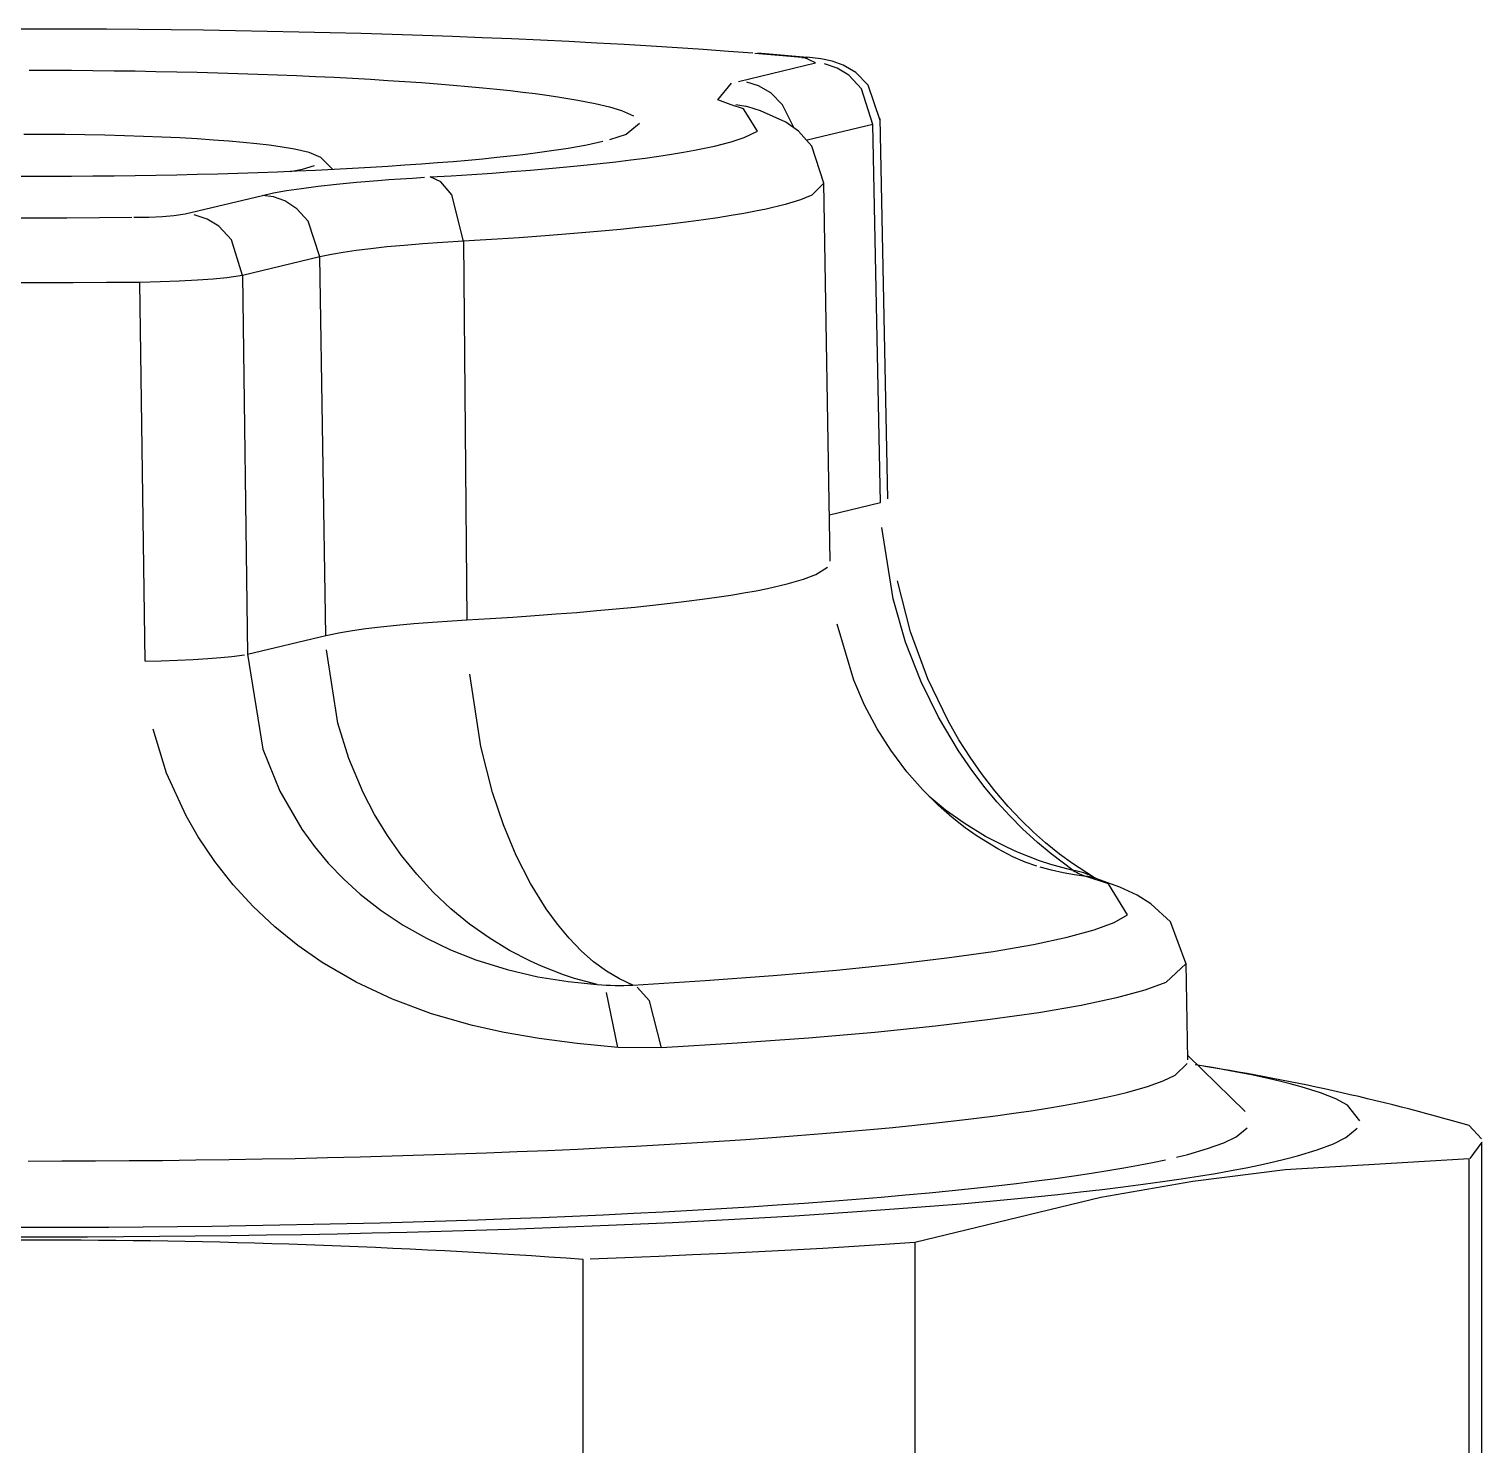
# Model space of a CAD drawing. Header units: millimetres. Extents: x 441156 to 441876, y 4514765 to 4515211.
# Drawn here: x 441489.6015 to 441489.661, y 4515047.1473 to 4515047.2053 of the extents above; entities that cross this region are included whole.
import ezdxf

# ---------------------------------------------------------------- set-up
doc = ezdxf.new("R2010")
doc.units = ezdxf.units.MM
doc.layers.add('Terminale_sfiato', color=7, linetype='Continuous')

msp = doc.modelspace()

# ---------------------------------------------------------------- linework, layer by layer
at = {"layer": 'Terminale_sfiato', "color": 254, "linetype": 'Continuous'}
for p, q in [((441489.6333679727, 4515047.204152936), (441489.6313413299, 4515047.204322113)), ((441489.6305522384, 4515047.20316974), (441489.6337111426, 4515047.203926166)), ((441489.6331466943, 4515047.204153235), (441489.6333757077, 4515047.204152225)), ((441489.6309412585, 4515047.202120092), (441489.6308279421, 4515047.202156244)), ((441489.6360599955, 4515047.201404627), (441489.6333719771, 4515047.200760959)), ((441489.6363733861, 4515047.185922989), (441489.6360599955, 4515047.201404627)), ((441489.6366741335, 4515047.186078963), (441489.6363588833, 4515047.201653593)), ((441489.6139450072, 4515047.199558223), (441489.6134543037, 4515047.200045184)), ((441489.6343145238, 4515047.183517789), (441489.6340431556, 4515047.199005284)), ((441489.607898207, 4515047.197745041), (441489.6110570903, 4515047.198501462)), ((441489.6192863664, 4515047.196625747), (441489.6194346807, 4515047.181118409)), ((441489.613405964, 4515047.195979929), (441489.6102470807, 4515047.195223507)), ((441489.613660967, 4515047.180484309), (441489.613405964, 4515047.195979929)), ((441489.6062501113, 4515047.179429437), (441489.6060330791, 4515047.194938857)), ((441489.6102470807, 4515047.195223507), (441489.6104436961, 4515047.179713906)), ((441489.6342811589, 4515047.185421987), (441489.6363733861, 4515047.185922989)), ((441489.6104435986, 4515047.179713883), (441489.613660967, 4515047.180484309)), ((441489.645201365, 4515047.170520717), (441489.645095164, 4515047.170579236)), ((441489.6489566311, 4515047.163100416), (441489.6488873624, 4515047.167053715)), ((441489.6273993644, 4515047.163588153), (441489.6256096918, 4515047.163608894)), ((441489.6513017687, 4515047.160991962), (441489.6489534541, 4515047.163281734)), ((441489.6610003175, 4515047.135699125), (441489.6610003175, 4515047.159725713)), ((441489.6604812742, 4515047.141989014), (441489.6604812742, 4515047.159042238)), ((441489.6377821552, 4515047.15561562), (441489.6377821552, 4515047.138562396)), ((441489.6241994364, 4515047.137878922), (441489.6241994364, 4515047.154932147))]:
    msp.add_line(p, q, dxfattribs=at)
for points in [[(441489.6311425076, 4515047.204320516, 0), (441489.6301392101, 4515047.204396816, 0), (441489.6291100712, 4515047.204470455, 0), (441489.6280560195, 4515047.204541367, 0), (441489.6269780059, 4515047.204609487, 0), (441489.6258770033, 4515047.204674754, 0), (441489.6247540051, 4515047.204737111, 0), (441489.6236100245, 4515047.2047965, 0), (441489.6224460939, 4515047.204852866, 0), (441489.6212632635, 4515047.204906161, 0), (441489.6200626005, 4515047.204956335, 0), (441489.6188451885, 4515047.205003344, 0), (441489.6176121257, 4515047.205047144, 0), (441489.6163645249, 4515047.205087697, 0), (441489.6151035119, 4515047.205124965, 0), (441489.6138302244, 4515047.205158916, 0), (441489.6125458113, 4515047.205189519, 0), (441489.6112514316, 4515047.205216745, 0), (441489.6099482534, 4515047.20524057, 0), (441489.6086374523, 4515047.205260973, 0), (441489.6073202113, 4515047.205277937, 0), (441489.6059977189, 4515047.205291444, 0), (441489.6046711683, 4515047.205301483, 0), (441489.6033417566, 4515047.205308045, 0), (441489.6020106834, 4515047.205311124, 0), (441489.6006791496, 4515047.205310717, 0)], [(441489.6331466943, 4515047.204153235, 0), (441489.6322001404, 4515047.204234856, 0), (441489.6312258854, 4515047.204313964, 0), (441489.6311425076, 4515047.204320516, 0)], [(441489.6337111426, 4515047.203926166, 0), (441489.6337740084, 4515047.203943423, 0), (441489.6338202454, 4515047.203961075, 0), (441489.6338500676, 4515047.203979525, 0), (441489.633861726, 4515047.203998129, 0), (441489.6338555083, 4515047.204016227, 0), (441489.6338320979, 4515047.204034218, 0), (441489.6337901654, 4515047.204052488, 0), (441489.6337305052, 4515047.20407038, 0), (441489.6336559051, 4515047.204087278, 0), (441489.6335654907, 4515047.204103578, 0), (441489.6334565407, 4515047.204119607, 0), (441489.6333323023, 4515047.204134769, 0), (441489.6332424809, 4515047.204144229, 0), (441489.6331466943, 4515047.204153235, 0)], [(441489.6363613724, 4515047.201561327, 0), (441489.6363520749, 4515047.201732298, 0), (441489.6363255368, 4515047.201936535, 0), (441489.6362830666, 4515047.20213535, 0), (441489.6362255514, 4515047.202327654, 0), (441489.636153944, 4515047.202512432, 0), (441489.6360692675, 4515047.202688749, 0), (441489.6359726248, 4515047.202855748, 0), (441489.635865214, 4515047.203012649, 0), (441489.6357483601, 4515047.203158736, 0), (441489.635623569, 4515047.203293351, 0), (441489.6354926167, 4515047.20341588, 0), (441489.6353576715, 4515047.20352575, 0), (441489.6352213997, 4515047.203622491, 0), (441489.6350868975, 4515047.203705891, 0), (441489.6349571971, 4515047.203776291, 0), (441489.6348343179, 4515047.20383485, 0), (441489.6347184076, 4515047.203883505, 0), (441489.6346075813, 4515047.203924567, 0), (441489.6344982039, 4515047.203960309, 0), (441489.634384713, 4515047.203992832, 0), (441489.6342585978, 4515047.204024105, 0), (441489.6341232026, 4515047.204052759, 0), (441489.6339245387, 4515047.204087339, 0), (441489.6335712273, 4515047.204133059, 0), (441489.6333567789, 4515047.204153931, 0)], [(441489.6360599955, 4515047.201404627, 0), (441489.6360497345, 4515047.201598028, 0), (441489.6360253738, 4515047.201790449, 0), (441489.63598706, 4515047.201980731, 0), (441489.6359350242, 4515047.202167727, 0), (441489.6358695803, 4515047.202350309, 0), (441489.6357911226, 4515047.202527377, 0), (441489.6357001244, 4515047.202697862, 0), (441489.6355971342, 4515047.202860738, 0), (441489.635482773, 4515047.203015022, 0), (441489.6353577303, 4515047.203159784, 0), (441489.63522276, 4515047.203294151, 0), (441489.6350786759, 4515047.203417312, 0), (441489.6349263467, 4515047.203528526, 0), (441489.6347666907, 4515047.203627123, 0), (441489.6346006707, 4515047.203712506, 0), (441489.6344292875, 4515047.203784162, 0), (441489.6342535745, 4515047.203841659, 0), (441489.634074591, 4515047.20388465, 0), (441489.6338934163, 4515047.203912876, 0), (441489.6337111426, 4515047.203926166, 0)], [(441489.6015003173, 4515047.203626868, 0), (441489.6023728048, 4515047.203625541, 0), (441489.6032442292, 4515047.203621561, 0), (441489.6041135289, 4515047.203614932, 0), (441489.6049796449, 4515047.203605664, 0), (441489.6058415218, 4515047.203593766, 0), (441489.6066981096, 4515047.203579254, 0), (441489.6075483647, 4515047.203562146, 0), (441489.6083912512, 4515047.203542462, 0), (441489.6092257422, 4515047.203520226, 0), (441489.6100508209, 4515047.203495465, 0), (441489.6108654822, 4515047.20346821, 0), (441489.6116687334, 4515047.203438493, 0), (441489.612459596, 4515047.203406352, 0), (441489.6132371064, 4515047.203371824, 0), (441489.6140003173, 4515047.203334952, 0), (441489.6147482989, 4515047.203295781, 0), (441489.6154801399, 4515047.20325436, 0), (441489.6161949486, 4515047.203210737, 0), (441489.6168918542, 4515047.203164967, 0), (441489.6175700076, 4515047.203117104, 0), (441489.6182285825, 4515047.203067209, 0), (441489.6188667766, 4515047.20301534, 0), (441489.6194838124, 4515047.202961561, 0), (441489.620078938, 4515047.202905939, 0), (441489.6206514284, 4515047.202848541, 0), (441489.6212005862, 4515047.202789436, 0), (441489.6217257422, 4515047.202728696, 0), (441489.6222262567, 4515047.202666397, 0), (441489.6227015198, 4515047.202602613, 0), (441489.6231509525, 4515047.202537422, 0), (441489.6235740072, 4515047.202470903, 0), (441489.6239701685, 4515047.202403139, 0), (441489.6243389538, 4515047.202334211, 0), (441489.6246799137, 4515047.202264203, 0), (441489.6249926329, 4515047.202193201, 0), (441489.6252767303, 4515047.20212129, 0), (441489.6255318598, 4515047.20204856, 0), (441489.6257577106, 4515047.201975097, 0), (441489.6259540074, 4515047.201900993, 0), (441489.6261205113, 4515047.201826336, 0), (441489.6262570192, 4515047.201751218, 0), (441489.6263633649, 4515047.201675732, 0), (441489.6264394188, 4515047.201599967, 0), (441489.6264850881, 4515047.201524017, 0), (441489.6265003175, 4515047.201447975, 0)], [(441489.6302506983, 4515047.202207846, 0), (441489.6300840762, 4515047.202258928, 0), (441489.6299380102, 4515047.202310485, 0), (441489.6298126782, 4515047.202362455, 0), (441489.629708233, 4515047.202414776, 0), (441489.6296248018, 4515047.202467382, 0), (441489.6295624863, 4515047.202520209, 0), (441489.6295213623, 4515047.202573194, 0), (441489.62950148, 4515047.202626272, 0), (441489.6295028636, 4515047.202679378, 0), (441489.6295255114, 4515047.202732448, 0), (441489.6295693958, 4515047.202785416, 0), (441489.6296344634, 4515047.202838219, 0), (441489.6297206349, 4515047.202890791, 0), (441489.6298278053, 4515047.202943069, 0), (441489.629955844, 4515047.202994989, 0), (441489.630104595, 4515047.203046489, 0), (441489.6302738771, 4515047.203097505, 0), (441489.630463484, 4515047.203147974, 0), (441489.6305522384, 4515047.20316974, 0)], [(441489.632814425, 4515047.201279148, 0), (441489.632790936, 4515047.201363181, 0), (441489.6327647194, 4515047.20144638, 0), (441489.6327358073, 4515047.201528644, 0), (441489.6327042348, 4515047.201609873, 0), (441489.6326700405, 4515047.201689969, 0), (441489.6326332659, 4515047.201768833, 0), (441489.6325939559, 4515047.20184637, 0), (441489.6325521584, 4515047.201922485, 0), (441489.6325079243, 4515047.201997085, 0), (441489.6324613075, 4515047.20207008, 0), (441489.6324123648, 4515047.20214138, 0), (441489.6323611559, 4515047.202210899, 0), (441489.632307743, 4515047.202278551, 0), (441489.6322521913, 4515047.202344255, 0), (441489.6321945685, 4515047.20240793, 0), (441489.6321349448, 4515047.2024695, 0), (441489.6320733928, 4515047.202528888, 0), (441489.6320099875, 4515047.202586023, 0), (441489.6319448061, 4515047.202640834, 0), (441489.6318779282, 4515047.202693257, 0), (441489.631809435, 4515047.202743225, 0), (441489.6317394102, 4515047.202790678, 0), (441489.631667939, 4515047.202835559, 0), (441489.6315951084, 4515047.202877813, 0), (441489.6315210073, 4515047.202917388, 0), (441489.631445726, 4515047.202954236, 0), (441489.6313693559, 4515047.202988314, 0), (441489.6312919905, 4515047.203019576, 0), (441489.6312137237, 4515047.203047989, 0), (441489.631134651, 4515047.203073515, 0), (441489.6310548687, 4515047.203096124, 0), (441489.6309744741, 4515047.203115788, 0), (441489.630893565, 4515047.203132485, 0), (441489.6308122401, 4515047.203146191, 0), (441489.6307305984, 4515047.203156893, 0), (441489.6306487393, 4515047.203164577, 0), (441489.6305667628, 4515047.203169231, 0), (441489.6305522384, 4515047.20316974, 0)], [(441489.6179202195, 4515047.199255208, 0), (441489.6187882595, 4515047.199306488, 0), (441489.6196352368, 4515047.199360377, 0), (441489.6204601194, 4515047.19941681, 0), (441489.6212619026, 4515047.199475718, 0), (441489.6220396092, 4515047.199537028, 0), (441489.6227922919, 4515047.199600666, 0), (441489.6235190336, 4515047.199666555, 0), (441489.6242189489, 4515047.199734614, 0), (441489.624891185, 4515047.199804761, 0), (441489.6255349229, 4515047.199876909, 0), (441489.6261493784, 4515047.199950973, 0), (441489.6267338028, 4515047.20002686, 0), (441489.6272874841, 4515047.200104478, 0), (441489.6278097478, 4515047.200183732, 0), (441489.6282999574, 4515047.200264527, 0), (441489.6287575157, 4515047.200346765, 0), (441489.6291818654, 4515047.200430344, 0), (441489.6295724894, 4515047.200515162, 0), (441489.6299289118, 4515047.200601118, 0), (441489.6302506983, 4515047.200688104, 0), (441489.6305374569, 4515047.200776017, 0), (441489.6307888382, 4515047.200864748, 0), (441489.6310045359, 4515047.20095419, 0), (441489.6311842874, 4515047.201044234, 0), (441489.6313278734, 4515047.201134769, 0), (441489.6314351193, 4515047.201225687, 0), (441489.6315058941, 4515047.201316874, 0), (441489.6315401117, 4515047.201408221, 0), (441489.6315377306, 4515047.201499618, 0), (441489.6314987534, 4515047.201590951, 0), (441489.6314232278, 4515047.201682109, 0), (441489.6313112457, 4515047.201772983, 0), (441489.6311629436, 4515047.201863461, 0), (441489.6309785022, 4515047.201953433, 0), (441489.6307581461, 4515047.202042788, 0), (441489.6305021439, 4515047.202131419, 0), (441489.6302506983, 4515047.202207846, 0)], [(441489.6309412633, 4515047.202120091, 0), (441489.6308609024, 4515047.202141603, 0), (441489.6307797981, 4515047.202160161, 0), (441489.6306980491, 4515047.202175743, 0), (441489.6306157552, 4515047.20218833, 0), (441489.6305330165, 4515047.202197906, 0), (441489.6304499338, 4515047.20220446, 0), (441489.6303666083, 4515047.202207984, 0), (441489.6302831417, 4515047.202208474, 0), (441489.6302506983, 4515047.202207846, 0)], [(441489.6340431416, 4515047.199006078, 0), (441489.6340375142, 4515047.199139238, 0), (441489.6339995324, 4515047.199445889, 0), (441489.6339294084, 4515047.199739171, 0), (441489.6338307902, 4515047.200015698, 0), (441489.6337075004, 4515047.200273299, 0), (441489.6335629426, 4515047.200511278, 0), (441489.6333993052, 4515047.200730572, 0), (441489.6332166241, 4515047.200933702, 0), (441489.633011596, 4515047.201124652, 0), (441489.6327754192, 4515047.201309017, 0), (441489.6324882816, 4515047.201495158, 0), (441489.6321015793, 4515047.201698311, 0), (441489.6314615947, 4515047.201955976, 0), (441489.6309412585, 4515047.202120092, 0)], [(441489.6265003175, 4515047.201447975, 0), (441489.6264850881, 4515047.201371932, 0), (441489.6264394188, 4515047.201295983, 0), (441489.6263633649, 4515047.201220219, 0), (441489.6262570192, 4515047.201144732, 0), (441489.6261205113, 4515047.201069614, 0), (441489.6259540075, 4515047.200994957, 0), (441489.6257577107, 4515047.200920853, 0), (441489.6255318599, 4515047.20084739, 0), (441489.6252767304, 4515047.200774659, 0), (441489.624992633, 4515047.200702749, 0)], [(441489.6363613824, 4515047.201561117, 0), (441489.6363610492, 4515047.201555172, 0), (441489.6363389247, 4515047.201517894, 0), (441489.6362825018, 4515047.201480563, 0), (441489.6361889204, 4515047.201442364, 0), (441489.6360601189, 4515047.201404659, 0), (441489.6360600163, 4515047.201404633, 0)], [(441489.6134543037, 4515047.200045184, 0), (441489.6134103819, 4515047.200081489, 0), (441489.6133519495, 4515047.200117638, 0), (441489.6132790778, 4515047.200153587, 0), (441489.6131918555, 4515047.200189292, 0), (441489.6130903888, 4515047.200224712, 0), (441489.6129748014, 4515047.2002598, 0), (441489.6128452341, 4515047.200294515, 0), (441489.6127018448, 4515047.200328815, 0), (441489.6125448081, 4515047.200362658, 0), (441489.6123743155, 4515047.200396003, 0), (441489.6121905745, 4515047.200428809, 0), (441489.6119938091, 4515047.200461036, 0), (441489.611784259, 4515047.200492645, 0), (441489.6115621796, 4515047.200523597, 0), (441489.6113278412, 4515047.200553855, 0), (441489.6110815296, 4515047.200583382, 0), (441489.6108235447, 4515047.200612141, 0), (441489.6105542009, 4515047.200640098, 0), (441489.6102738264, 4515047.200667219, 0), (441489.6099827627, 4515047.200693471, 0), (441489.6096813644, 4515047.200718821, 0), (441489.6093699987, 4515047.200743239, 0), (441489.6090490451, 4515047.200766696, 0), (441489.6087188946, 4515047.200789161, 0), (441489.6083799493, 4515047.200810609, 0), (441489.6080326222, 4515047.200831013, 0), (441489.6076773365, 4515047.200850348, 0), (441489.6073145251, 4515047.20086859, 0), (441489.60694463, 4515047.200885718, 0), (441489.6065681018, 4515047.200901709, 0), (441489.6061853992, 4515047.200916547, 0), (441489.6057969887, 4515047.200930211, 0), (441489.6054033433, 4515047.200942685, 0), (441489.6050049427, 4515047.200953955, 0), (441489.6046022722, 4515047.200964005, 0), (441489.6041958225, 4515047.200972825, 0), (441489.6037860887, 4515047.200980403, 0), (441489.60337357, 4515047.20098673, 0), (441489.6029587691, 4515047.200991798, 0), (441489.6025421913, 4515047.200995603, 0), (441489.6021243442, 4515047.200998137, 0), (441489.6017057367, 4515047.200999399, 0), (441489.6012868789, 4515047.200999387, 0)], [(441489.624992633, 4515047.200702749, 0), (441489.6246799139, 4515047.200631747, 0), (441489.6243389539, 4515047.20056174, 0), (441489.6239701686, 4515047.200492811, 0), (441489.6235740073, 4515047.200425046, 0), (441489.6231509526, 4515047.200358529, 0), (441489.6227015199, 4515047.200293337, 0), (441489.6222262568, 4515047.200229554, 0), (441489.6217257424, 4515047.200167254, 0), (441489.6212005864, 4515047.200106515, 0), (441489.6206514286, 4515047.200047409, 0), (441489.6200789381, 4515047.199990011, 0), (441489.6194838125, 4515047.199934389, 0), (441489.6188667768, 4515047.19988061, 0), (441489.6182285827, 4515047.199828741, 0), (441489.6175700078, 4515047.199778846, 0), (441489.6168918544, 4515047.199730983, 0), (441489.6161949488, 4515047.199685213, 0), (441489.6154801401, 4515047.19964159, 0), (441489.6147482992, 4515047.199600169, 0), (441489.6140003175, 4515047.199560998, 0), (441489.6132371066, 4515047.199524126, 0), (441489.6124595962, 4515047.199489598, 0), (441489.6116687336, 4515047.199457456, 0), (441489.6108654824, 4515047.19942774, 0), (441489.6100508212, 4515047.199400485, 0), (441489.6092257425, 4515047.199375724, 0), (441489.6083912515, 4515047.199353488, 0), (441489.607548365, 4515047.199333804, 0), (441489.6066981099, 4515047.199316695, 0), (441489.605841522, 4515047.199302183, 0), (441489.6049796451, 4515047.199290286, 0), (441489.6041135292, 4515047.199281017, 0), (441489.6032442295, 4515047.199274389, 0), (441489.602372805, 4515047.199270409, 0), (441489.6015003176, 4515047.199269081, 0), (441489.6006278302, 4515047.199270409, 0)], [(441489.6121888651, 4515047.199478265, 0), (441489.612372724, 4515047.199511066, 0), (441489.6125433366, 4515047.199544406, 0), (441489.612700495, 4515047.199578245, 0), (441489.6128440077, 4515047.199612541, 0), (441489.6129736998, 4515047.199647252, 0), (441489.6130894134, 4515047.199682338, 0), (441489.6131910075, 4515047.199717754, 0), (441489.6132783582, 4515047.199753457, 0), (441489.6133513593, 4515047.199789404, 0), (441489.6134099216, 4515047.199825551, 0), (441489.613453974, 4515047.199861854, 0), (441489.6134834627, 4515047.19989827, 0), (441489.6134983517, 4515047.199934753, 0), (441489.6135003175, 4515047.199953683, 0)], [(441489.6135003175, 4515047.199953683, 0), (441489.6134930074, 4515047.199990183, 0), (441489.6134710861, 4515047.200026639, 0), (441489.6134543037, 4515047.200045184, 0)], [(441489.6110570903, 4515047.198501462, 0), (441489.6112754526, 4515047.198551041, 0), (441489.6115135346, 4515047.198599925, 0), (441489.6117710462, 4515047.198648056, 0), (441489.6120476737, 4515047.198695374, 0), (441489.6123430799, 4515047.198741822, 0), (441489.6126569052, 4515047.198787342, 0), (441489.612988767, 4515047.19883188, 0), (441489.6133382611, 4515047.198875383, 0), (441489.6137049617, 4515047.198917795, 0), (441489.6140884219, 4515047.198959067, 0), (441489.6144881746, 4515047.198999146, 0), (441489.6149037328, 4515047.199037985, 0), (441489.6153345902, 4515047.199075537, 0), (441489.6157802218, 4515047.199111755, 0), (441489.6162400848, 4515047.199146596, 0), (441489.6167136187, 4515047.199180016, 0), (441489.6172002468, 4515047.199211976, 0), (441489.6176993761, 4515047.199242437, 0), (441489.6179202195, 4515047.199255208, 0)], [(441489.6192863664, 4515047.196625747, 0), (441489.619284702, 4515047.196712846, 0), (441489.6192813751, 4515047.196800008, 0), (441489.6192763899, 4515047.196887128, 0), (441489.6192697524, 4515047.196974099, 0), (441489.6192614707, 4515047.197060814, 0), (441489.6192515549, 4515047.197147168, 0), (441489.6192400171, 4515047.197233057, 0), (441489.6192268713, 4515047.197318375, 0), (441489.6192121336, 4515047.197403018, 0), (441489.6191958218, 4515047.197486884, 0), (441489.6191779559, 4515047.19756987, 0), (441489.6191585577, 4515047.197651875, 0), (441489.6191376508, 4515047.1977328, 0), (441489.6191152605, 4515047.197812544, 0), (441489.6190914143, 4515047.197891012, 0), (441489.6190661413, 4515047.197968108, 0), (441489.619039472, 4515047.198043738, 0), (441489.6190114392, 4515047.198117809, 0), (441489.6189820768, 4515047.198190232, 0), (441489.6189514207, 4515047.198260918, 0), (441489.6189195083, 4515047.198329781, 0), (441489.6188863784, 4515047.198396738, 0), (441489.6188520714, 4515047.198461706, 0), (441489.6188166291, 4515047.198524606, 0), (441489.6187800946, 4515047.198585363, 0), (441489.6187425125, 4515047.198643901, 0), (441489.6187039285, 4515047.19870015, 0), (441489.6186643898, 4515047.198754041, 0), (441489.6186239443, 4515047.198805508, 0), (441489.6185826416, 4515047.198854488, 0), (441489.6185405317, 4515047.198900923, 0), (441489.6184976661, 4515047.198944755, 0), (441489.618454097, 4515047.198985931, 0), (441489.6184098774, 4515047.199024401, 0), (441489.6183650612, 4515047.199060118, 0), (441489.618319703, 4515047.199093037, 0), (441489.6182738582, 4515047.199123121, 0), (441489.6182275825, 4515047.199150331, 0), (441489.6181809324, 4515047.199174635, 0), (441489.6181339645, 4515047.199196002, 0), (441489.6180867363, 4515047.199214407, 0), (441489.6180393052, 4515047.199229828, 0), (441489.617991729, 4515047.199242245, 0), (441489.6179440657, 4515047.199251644, 0), (441489.6179202195, 4515047.199255208, 0)], [(441489.6340431544, 4515047.199005356, 0), (441489.6340250933, 4515047.198906369, 0), (441489.6339674059, 4515047.198807496, 0), (441489.6338701622, 4515047.198708859, 0), (441489.633733481, 4515047.198610578, 0), (441489.6335575285, 4515047.198512772, 0), (441489.6333425193, 4515047.198415562, 0), (441489.6330887154, 4515047.198319064, 0), (441489.6327964257, 4515047.198223397, 0), (441489.6324660067, 4515047.198128678, 0), (441489.6320978606, 4515047.198035021, 0), (441489.6316924362, 4515047.197942541, 0), (441489.6312502273, 4515047.197851351, 0), (441489.6307717728, 4515047.197761561, 0), (441489.6302576555, 4515047.197673282, 0), (441489.6297085019, 4515047.197586619, 0), (441489.6291249808, 4515047.19750168, 0), (441489.6285078034, 4515047.197418568, 0), (441489.6278577216, 4515047.197337383, 0), (441489.6271755273, 4515047.197258226, 0), (441489.6264620516, 4515047.197181191, 0), (441489.625718164, 4515047.197106373, 0), (441489.6249447707, 4515047.197033864, 0), (441489.6241428139, 4515047.196963752, 0), (441489.6233132707, 4515047.196896122, 0), (441489.6224571518, 4515047.196831056, 0), (441489.6215755002, 4515047.196768633, 0), (441489.6206693901, 4515047.196708931, 0), (441489.6197399255, 4515047.19665202, 0), (441489.6192863664, 4515047.196625747, 0)], [(441489.613405964, 4515047.195979929, 0), (441489.6134031023, 4515047.196066896, 0), (441489.6133973823, 4515047.196153796, 0), (441489.613388811, 4515047.196240522, 0), (441489.6133773989, 4515047.196326968, 0), (441489.6133631598, 4515047.196413029, 0), (441489.6133461111, 4515047.1964986, 0), (441489.6133262737, 4515047.196583577, 0), (441489.6133036716, 4515047.196667857, 0), (441489.6132783323, 4515047.196751336, 0), (441489.6132502868, 4515047.196833913, 0), (441489.6132195693, 4515047.196915488, 0), (441489.6131862171, 4515047.19699596, 0), (441489.6131502709, 4515047.197075232, 0), (441489.6131117745, 4515047.197153208, 0), (441489.6130707748, 4515047.197229792, 0), (441489.6130273216, 4515047.197304891, 0), (441489.6129814681, 4515047.197378415, 0), (441489.61293327, 4515047.197450271, 0), (441489.6128827861, 4515047.197520374, 0), (441489.6128300778, 4515047.197588638, 0), (441489.6127752095, 4515047.19765498, 0), (441489.6127182478, 4515047.19771932, 0), (441489.6126592623, 4515047.197781578, 0), (441489.6125983248, 4515047.197841678, 0), (441489.6125355096, 4515047.197899548, 0), (441489.6124708931, 4515047.197955118, 0), (441489.6124045542, 4515047.198008318, 0), (441489.6123365735, 4515047.198059085, 0), (441489.612267034, 4515047.198107357, 0), (441489.6121960203, 4515047.198153075, 0), (441489.6121236191, 4515047.198196182, 0), (441489.6120499184, 4515047.198236628, 0), (441489.6119750082, 4515047.198274362, 0), (441489.6118989796, 4515047.198309339, 0), (441489.6118219253, 4515047.198341514, 0), (441489.6117439391, 4515047.198370851, 0), (441489.6116651162, 4515047.198397312, 0), (441489.6115855524, 4515047.198420867, 0), (441489.6115053448, 4515047.198441485, 0), (441489.611424591, 4515047.198459142, 0), (441489.6113433896, 4515047.198473816, 0), (441489.6112618393, 4515047.19848549, 0), (441489.6111800396, 4515047.198494148, 0), (441489.61109809, 4515047.198499782, 0), (441489.6110570903, 4515047.198501462, 0)], [(441489.6003869339, 4515047.197585789, 0), (441489.6017184079, 4515047.197584617, 0), (441489.6030496852, 4515047.197586931, 0), (441489.6043795644, 4515047.197592729, 0), (441489.6057068456, 4515047.197602005, 0), (441489.6057912782, 4515047.197602713, 0)], [(441489.6057912782, 4515047.197602713, 0), (441489.6059970309, 4515047.197605215, 0), (441489.6061996967, 4515047.197609194, 0), (441489.6064035412, 4515047.197614808, 0), (441489.606601149, 4515047.197621916, 0), (441489.6067858043, 4515047.197630213, 0), (441489.6069619331, 4515047.197639815, 0), (441489.607132965, 4515047.197650993, 0), (441489.6072924334, 4515047.197663402, 0), (441489.6074351607, 4515047.197676557, 0), (441489.6075648852, 4515047.197690697, 0), (441489.6076838124, 4515047.197706179, 0), (441489.6077871575, 4515047.197722488, 0), (441489.6078463247, 4515047.197733629, 0), (441489.607898207, 4515047.197745041, 0)], [(441489.6060330791, 4515047.194938857, 0), (441489.6060320303, 4515047.195132879, 0), (441489.606029529, 4515047.195326776, 0), (441489.6060255904, 4515047.195519379, 0), (441489.6060202383, 4515047.195709528, 0), (441489.606013505, 4515047.195896076, 0), (441489.6060054312, 4515047.196077897, 0), (441489.6059960654, 4515047.196253897, 0), (441489.6059854643, 4515047.196423013, 0), (441489.6059736919, 4515047.196584226, 0), (441489.6059608191, 4515047.196736564, 0), (441489.6059469235, 4515047.196879108, 0), (441489.6059320891, 4515047.197011, 0), (441489.6059164053, 4515047.197131445, 0), (441489.6058999667, 4515047.197239714, 0), (441489.6058828724, 4515047.197335157, 0), (441489.6058652256, 4515047.197417198, 0), (441489.6058471327, 4515047.197485341, 0), (441489.6058287029, 4515047.197539177, 0), (441489.6058100472, 4515047.19757838, 0), (441489.6057912782, 4515047.197602713, 0)], [(441489.6102470598, 4515047.195223503, 0), (441489.6102367989, 4515047.195416902, 0), (441489.6102124381, 4515047.195609324, 0), (441489.6101741243, 4515047.195799606, 0), (441489.6101220886, 4515047.195986602, 0), (441489.6100566446, 4515047.196169184, 0), (441489.609978187, 4515047.196346251, 0), (441489.6098871888, 4515047.196516737, 0), (441489.6097841986, 4515047.196679613, 0), (441489.6096698374, 4515047.196833896, 0), (441489.6095447947, 4515047.196978658, 0), (441489.6094098244, 4515047.197113025, 0), (441489.6092657403, 4515047.197236187, 0), (441489.609113411, 4515047.197347402, 0), (441489.6089537551, 4515047.197445998, 0), (441489.6087877351, 4515047.197531381, 0), (441489.6086163518, 4515047.197603038, 0), (441489.6084406388, 4515047.197660534, 0), (441489.6082616554, 4515047.197703524, 0), (441489.6080804807, 4515047.19773175, 0), (441489.607898207, 4515047.197745041, 0)], [(441489.6192863664, 4515047.196625747, 0), (441489.6188542101, 4515047.196600217, 0), (441489.61843254, 4515047.196573388, 0), (441489.6180218697, 4515047.196545293, 0), (441489.6176226996, 4515047.196515966, 0), (441489.6172355161, 4515047.196485442, 0), (441489.6168607908, 4515047.19645376, 0), (441489.6164989803, 4515047.196420957, 0), (441489.6161505255, 4515047.196387074, 0), (441489.6158158507, 4515047.19635215, 0), (441489.6154953639, 4515047.196316231, 0), (441489.6151894554, 4515047.196279359, 0), (441489.614898498, 4515047.196241578, 0), (441489.6146228461, 4515047.196202936, 0), (441489.6143628357, 4515047.196163478, 0), (441489.6141187833, 4515047.196123254, 0), (441489.6138909865, 4515047.196082313, 0), (441489.6136797228, 4515047.196040702, 0), (441489.6134852495, 4515047.195998475, 0), (441489.613405964, 4515047.195979929, 0)], [(441489.6060330791, 4515047.194938857, 0), (441489.6046691436, 4515047.194929047, 0), (441489.6033025014, 4515047.194922715, 0), (441489.6019343199, 4515047.194919867, 0), (441489.6005657677, 4515047.194920505, 0)], [(441489.6102470598, 4515047.195223503, 0), (441489.6102469572, 4515047.19522348, 0), (441489.6101432364, 4515047.195202147, 0), (441489.610024967, 4515047.195181215, 0), (441489.6098245288, 4515047.195151193, 0), (441489.6095946199, 4515047.195122397, 0), (441489.6093288325, 4515047.195094258, 0), (441489.6090354583, 4515047.195067832, 0), (441489.6087258583, 4515047.195043984, 0), (441489.608394357, 4515047.195022102, 0), (441489.6080326943, 4515047.195001801, 0), (441489.6076529018, 4515047.194983889, 0), (441489.6072691215, 4515047.194968909, 0), (441489.6068734878, 4515047.194956411, 0), (441489.606456827, 4515047.19494624, 0), (441489.6060335428, 4515047.194938863, 0), (441489.6060332442, 4515047.194938859, 0)], [(441489.6366740798, 4515047.18607862, 0), (441489.6366607941, 4515047.186051109, 0), (441489.6366225366, 4515047.186018491, 0), (441489.6365609188, 4515047.185986117, 0), (441489.6364773277, 4515047.185954215, 0), (441489.6363733861, 4515047.185922989, 0)], [(441489.6442663561, 4515047.170855265, 0), (441489.6438513376, 4515047.171162189, 0), (441489.6433609585, 4515047.171540805, 0), (441489.6428028851, 4515047.172004105, 0), (441489.6421869512, 4515047.172565178, 0), (441489.6416637804, 4515047.173089771, 0), (441489.6411356709, 4515047.173669667, 0), (441489.6406058368, 4515047.174307625, 0), (441489.6400797235, 4515047.175004082, 0), (441489.6395630416, 4515047.17575897, 0), (441489.6391439589, 4515047.176432245, 0), (441489.638746439, 4515047.17713146, 0), (441489.6383811059, 4515047.177837936, 0), (441489.6380315763, 4515047.178586523, 0), (441489.6377023936, 4515047.179376673, 0), (441489.6373982579, 4515047.180207397, 0), (441489.6371239953, 4515047.18107722, 0), (441489.6368845209, 4515047.181984147, 0), (441489.6366847968, 4515047.182925631, 0), (441489.6365297831, 4515047.183898537, 0), (441489.6364243839, 4515047.184899119, 0), (441489.6363733861, 4515047.185922989, 0)], [(441489.6450961207, 4515047.170578678, 0), (441489.6446929978, 4515047.170831174, 0), (441489.6442263296, 4515047.171145906, 0), (441489.6437028482, 4515047.171530587, 0), (441489.6431297776, 4515047.171993648, 0), (441489.6426407752, 4515047.17242671, 0), (441489.6421291135, 4515047.172920985, 0), (441489.641599146, 4515047.173482047, 0), (441489.6410554273, 4515047.174115947, 0), (441489.6405027242, 4515047.174829275, 0), (441489.6400391555, 4515047.175489443, 0), (441489.6395825288, 4515047.176209793, 0), (441489.6391395958, 4515047.176987748, 0), (441489.6387150761, 4515047.177820935, 0), (441489.6383140535, 4515047.178706705, 0), (441489.637941993, 4515047.179642087, 0), (441489.6376047533, 4515047.180623749, 0), (441489.6373085956, 4515047.181647955, 0), (441489.6370601883, 4515047.182710524, 0), (441489.6369094581, 4515047.183529832, 0), (441489.6367926867, 4515047.184365935, 0), (441489.6367131239, 4515047.185216488, 0), (441489.6366741335, 4515047.186078963, 0)], [(441489.6194346807, 4515047.181118409, 0), (441489.6203827829, 4515047.181174419, 0), (441489.6213078796, 4515047.181233278, 0), (441489.6222088439, 4515047.181294916, 0), (441489.6230845781, 4515047.181359257, 0), (441489.6239340152, 4515047.181426222, 0), (441489.6247561203, 4515047.18149573, 0), (441489.6255498917, 4515047.181567696, 0), (441489.6263143625, 4515047.181642032, 0), (441489.6270486011, 4515047.181718649, 0), (441489.6277517132, 4515047.181797452, 0), (441489.6284228418, 4515047.181878346, 0), (441489.6290611696, 4515047.181961232, 0), (441489.6296659188, 4515047.182046009, 0), (441489.6302363524, 4515047.182132575, 0), (441489.6307717757, 4515047.182220822, 0), (441489.6312715362, 4515047.182310644, 0), (441489.631735025, 4515047.182401932, 0), (441489.6321616775, 4515047.182494573, 0), (441489.6325509739, 4515047.182588456, 0), (441489.6329024399, 4515047.182683466, 0), (441489.6332156471, 4515047.182779487, 0), (441489.6334902141, 4515047.182876403, 0), (441489.6337258064, 4515047.182974095, 0), (441489.6339221369, 4515047.183072443, 0), (441489.6340789664, 4515047.183171328, 0), (441489.6341961038, 4515047.183270631, 0), (441489.6342734065, 4515047.18337023, 0), (441489.6343107802, 4515047.183470002, 0), (441489.6343145239, 4515047.183517786, 0)], [(441489.6427717641, 4515047.171026113, 0), (441489.642741696, 4515047.171035345, 0), (441489.6426418971, 4515047.171068447, 0), (441489.6424881503, 4515047.171123973, 0), (441489.6422916487, 4515047.171201051, 0), (441489.642059361, 4515047.171299771, 0), (441489.6417950511, 4515047.171421281, 0), (441489.6415000349, 4515047.171567906, 0), (441489.641173719, 4515047.171743325, 0), (441489.6407709791, 4515047.171979046, 0), (441489.6403283288, 4515047.172263225, 0), (441489.6398430474, 4515047.172606454, 0), (441489.6393111062, 4515047.173023623, 0), (441489.6387308813, 4515047.173532691, 0), (441489.6381065206, 4515047.174152703, 0), (441489.637451907, 4515047.174899202, 0), (441489.636792795, 4515047.175777518, 0), (441489.6362299858, 4515047.176662845, 0), (441489.6357181379, 4515047.177623403, 0), (441489.6352727351, 4515047.178645614, 0), (441489.6349047322, 4515047.179716688, 0), (441489.6345974199, 4515047.180940866, 0), (441489.6344013387, 4515047.182181699, 0), (441489.6343165588, 4515047.183420688, 0), (441489.6343145318, 4515047.183517336, 0)], [(441489.613660967, 4515047.180484309, 0), (441489.6138446677, 4515047.180526017, 0), (441489.6140449579, 4515047.180567143, 0), (441489.6142615934, 4515047.180607633, 0), (441489.6144943106, 4515047.180647439, 0), (441489.6147428257, 4515047.180686515, 0), (441489.6150068361, 4515047.18072481, 0), (441489.61528602, 4515047.180762279, 0), (441489.6155800373, 4515047.180798875, 0), (441489.6158885298, 4515047.180834555, 0), (441489.6162111217, 4515047.180869276, 0), (441489.6165474199, 4515047.180902993, 0), (441489.6168970146, 4515047.180935667, 0), (441489.6172594801, 4515047.180967258, 0), (441489.6176343745, 4515047.180997727, 0), (441489.6180212413, 4515047.181027038, 0), (441489.6184196091, 4515047.181055154, 0), (441489.6188289925, 4515047.18108204, 0), (441489.6192488928, 4515047.181107665, 0), (441489.6194346807, 4515047.181118409, 0)], [(441489.6262280873, 4515047.166166132, 0), (441489.6259550296, 4515047.166283204, 0), (441489.6256836815, 4515047.166417369, 0), (441489.6254143736, 4515047.166568462, 0), (441489.6251474343, 4515047.166736299, 0), (441489.6248831886, 4515047.166920678, 0), (441489.6246219584, 4515047.167121371, 0), (441489.6243640621, 4515047.167338137, 0), (441489.6241098139, 4515047.167570708, 0), (441489.6238595234, 4515047.167818804, 0), (441489.6236134958, 4515047.168082122, 0), (441489.6233720306, 4515047.168360339, 0), (441489.6231354222, 4515047.168653119, 0), (441489.6229039587, 4515047.168960104, 0), (441489.6226779221, 4515047.16928092, 0), (441489.622457588, 4515047.169615176, 0), (441489.6222432246, 4515047.169962464, 0), (441489.6220350933, 4515047.170322362, 0), (441489.6218334474, 4515047.170694432, 0), (441489.6216385328, 4515047.17107822, 0), (441489.6214505868, 4515047.171473258, 0), (441489.6212698386, 4515047.171879065, 0), (441489.6210965082, 4515047.172295147, 0), (441489.620930807, 4515047.172720996, 0), (441489.6207729366, 4515047.173156095, 0), (441489.6206230895, 4515047.173599912, 0), (441489.6204814484, 4515047.174051907, 0), (441489.6203481856, 4515047.17451153, 0), (441489.6202234636, 4515047.17497822, 0), (441489.6201074344, 4515047.175451408, 0), (441489.6200002392, 4515047.17593052, 0), (441489.6199020088, 4515047.176414969, 0), (441489.6198128628, 4515047.176904168, 0), (441489.6197329097, 4515047.177397518, 0), (441489.619662247, 4515047.17789442, 0), (441489.6196009609, 4515047.178394267, 0), (441489.6195491259, 4515047.178896452, 0), (441489.6195068052, 4515047.179400362, 0), (441489.6194740504, 4515047.179905383, 0), (441489.6194509013, 4515047.180410899, 0), (441489.6194373863, 4515047.180916295, 0), (441489.6194346807, 4515047.181118409, 0)], [(441489.6247712079, 4515047.166186987, 0), (441489.6243053733, 4515047.166303397, 0), (441489.6238431684, 4515047.166436865, 0), (441489.623385156, 4515047.166587228, 0), (441489.6229318943, 4515047.166754303, 0), (441489.6224839356, 4515047.166937887, 0), (441489.6220418254, 4515047.167137755, 0), (441489.6216061026, 4515047.167353665, 0), (441489.621177298, 4515047.167585352, 0), (441489.620755934, 4515047.167832537, 0), (441489.620342524, 4515047.168094915, 0), (441489.6199375715, 4515047.16837217, 0), (441489.6195415702, 4515047.168663961, 0), (441489.6191550023, 4515047.168969935, 0), (441489.6187783388, 4515047.169289717, 0), (441489.6184120388, 4515047.16962292, 0), (441489.6180565484, 4515047.169969135, 0), (441489.6177123007, 4515047.170327942, 0), (441489.6173797152, 4515047.170698904, 0), (441489.6170591971, 4515047.171081568, 0), (441489.6167511369, 4515047.171475469, 0), (441489.6164559099, 4515047.171880126, 0), (441489.6161738757, 4515047.172295047, 0), (441489.6159053781, 4515047.172719726, 0), (441489.6156507441, 4515047.173153645, 0), (441489.6154102839, 4515047.173596277, 0), (441489.6151842906, 4515047.174047081, 0), (441489.6149730394, 4515047.174505508, 0), (441489.6147767878, 4515047.174971, 0), (441489.6145957748, 4515047.17544299, 0), (441489.614430221, 4515047.175920903, 0), (441489.614280328, 4515047.176404156, 0), (441489.6141462786, 4515047.17689216, 0), (441489.614028236, 4515047.177384322, 0), (441489.613926344, 4515047.177880041, 0), (441489.6138407268, 4515047.178378714, 0), (441489.6137714887, 4515047.178879732, 0), (441489.613718714, 4515047.179382486, 0), (441489.6136824671, 4515047.179886364, 0), (441489.6136627921, 4515047.18039075, 0), (441489.613660967, 4515047.180484309, 0)], [(441489.6062501113, 4515047.179429437, 0), (441489.6065822011, 4515047.179436819, 0), (441489.6069161264, 4515047.17944589, 0), (441489.6072494668, 4515047.179456664, 0), (441489.6075796636, 4515047.179469133, 0), (441489.6079040759, 4515047.179483258, 0), (441489.6082200428, 4515047.179498975, 0), (441489.6085249523, 4515047.179516193, 0), (441489.6088163095, 4515047.179534796, 0), (441489.6090918043, 4515047.179554645, 0), (441489.6093493711, 4515047.179575582, 0), (441489.6095872404, 4515047.179597435, 0), (441489.6098039785, 4515047.179620018, 0), (441489.609998512, 4515047.179643144, 0), (441489.6101701394, 4515047.179666623, 0), (441489.6103185277, 4515047.17969027, 0), (441489.6104436961, 4515047.179713906, 0)], [(441489.6256096918, 4515047.163608894, 0), (441489.6239489709, 4515047.163767732, 0), (441489.6223963675, 4515047.163971177, 0), (441489.6209621432, 4515047.164217952, 0), (441489.6196547895, 4515047.164506849, 0), (441489.6179765781, 4515047.164990698, 0), (441489.6163889273, 4515047.16558322, 0), (441489.6148981877, 4515047.166283426, 0), (441489.613509614, 4515047.16709037, 0), (441489.6125043801, 4515047.167789162, 0), (441489.611560935, 4515047.168551977, 0), (441489.6106806127, 4515047.169378468, 0), (441489.6098645209, 4515047.170268307, 0), (441489.6091135667, 4515047.17122119, 0), (441489.6084284822, 4515047.172236837, 0), (441489.6079303038, 4515047.173094399, 0), (441489.6074963686, 4515047.173964079, 0), (441489.6071268952, 4515047.174845716, 0), (441489.6068220373, 4515047.175739179, 0), (441489.6065818946, 4515047.176644358, 0), (441489.6064065213, 4515047.177561166, 0), (441489.6062959329, 4515047.178489539, 0), (441489.6062501113, 4515047.179429437, 0)], [(441489.6104436961, 4515047.179713906, 0), (441489.6104943035, 4515047.178695862, 0), (441489.6106195875, 4515047.177705589, 0), (441489.610814885, 4515047.176747411, 0), (441489.6110754148, 4515047.175825031, 0), (441489.6113963363, 4515047.174941559, 0), (441489.6117728025, 4515047.174099537, 0), (441489.6122000067, 4515047.173300962, 0), (441489.6126732242, 4515047.17254733, 0), (441489.6131878481, 4515047.171839661, 0), (441489.6137547793, 4515047.171161409, 0), (441489.6143862681, 4515047.170503294, 0), (441489.6150593224, 4515047.16989137, 0), (441489.6159168436, 4515047.169218933, 0), (441489.6168231216, 4515047.168614513, 0), (441489.6177724242, 4515047.168078124, 0), (441489.6187592919, 4515047.16760927, 0), (441489.6197912056, 4515047.167202339, 0), (441489.6210741269, 4515047.166800883, 0), (441489.622337967, 4515047.166506562, 0), (441489.6235728844, 4515047.166306267, 0), (441489.6247712079, 4515047.166186987, 0)], [(441489.6442663561, 4515047.170855265, 0), (441489.6438005216, 4515047.170971675, 0), (441489.6433383165, 4515047.171105143, 0), (441489.6428803042, 4515047.171255506, 0), (441489.6424270425, 4515047.17142258, 0), (441489.6419790837, 4515047.171606164, 0), (441489.6415369736, 4515047.171806033, 0), (441489.6411012508, 4515047.172021942, 0), (441489.6406724462, 4515047.17225363, 0), (441489.6402510822, 4515047.172500814, 0), (441489.6398376721, 4515047.172763193, 0), (441489.6394327197, 4515047.173040448, 0), (441489.6390367183, 4515047.173332239, 0), (441489.6386501504, 4515047.173638212, 0), (441489.6383593364, 4515047.17388314, 0)], [(441489.644797336, 4515047.170612696, 0), (441489.6443192262, 4515047.170680666, 0), (441489.64384411, 4515047.170766036, 0), (441489.6433725663, 4515047.170868702, 0), (441489.6429051696, 4515047.170988538, 0), (441489.6427709972, 4515047.171026334, 0)], [(441489.6262280873, 4515047.166166132, 0), (441489.6291925332, 4515047.166349979, 0), (441489.6319779011, 4515047.166553992, 0), (441489.6345661788, 4515047.166776851, 0), (441489.6369406286, 4515047.167017115, 0), (441489.6390858957, 4515047.167273232, 0), (441489.6409881072, 4515047.167543543, 0), (441489.6426349619, 4515047.1678263, 0), (441489.6440158102, 4515047.168119678, 0), (441489.6451217224, 4515047.168421777, 0), (441489.645945547, 4515047.168730644, 0), (441489.6464819565, 4515047.16904428, 0), (441489.646727482, 4515047.16936066, 0), (441489.6466805359, 4515047.169677736, 0), (441489.6463414216, 4515047.169993458, 0), (441489.6457123323, 4515047.170305785, 0), (441489.644797336, 4515047.170612696, 0)], [(441489.6488682037, 4515047.167054676, 0), (441489.6488605636, 4515047.167218884, 0), (441489.648841995, 4515047.167391581, 0), (441489.6488105839, 4515047.167572139, 0), (441489.6487642712, 4515047.167759808, 0), (441489.6487008772, 4515047.167953716, 0), (441489.6485178117, 4515047.168348852, 0), (441489.6482421568, 4515047.168755444, 0), (441489.6478959839, 4515047.169126741, 0), (441489.6474449559, 4515047.169491652, 0), (441489.6468760743, 4515047.169842748, 0), (441489.6461766073, 4515047.170173488, 0), (441489.6453337077, 4515047.170478727, 0)], [(441489.6488873733, 4515047.167053091, 0), (441489.6488697511, 4515047.166933996, 0), (441489.6486125958, 4515047.16660263, 0), (441489.6480507783, 4515047.166274137, 0), (441489.6471879318, 4515047.165950641, 0), (441489.6460296359, 4515047.165634233, 0), (441489.6445833812, 4515047.165326959, 0), (441489.6428585201, 4515047.165030807, 0), (441489.6408662068, 4515047.164747693, 0), (441489.6386193252, 4515047.164479445, 0), (441489.6361324051, 4515047.1642278, 0), (441489.6334215287, 4515047.163994385, 0), (441489.6305042267, 4515047.163780709, 0), (441489.6273993644, 4515047.163588153, 0)], [(441489.6256096918, 4515047.163608894, 0), (441489.6256222463, 4515047.163772312, 0), (441489.6256293722, 4515047.163939266, 0), (441489.6256306635, 4515047.164108711, 0), (441489.6256257714, 4515047.164279482, 0), (441489.6256144181, 4515047.164450304, 0), (441489.6255964115, 4515047.164619818, 0), (441489.6255716558, 4515047.164786618, 0), (441489.6255401601, 4515047.164949279, 0), (441489.6255020433, 4515047.165106397, 0), (441489.6254575343, 4515047.165256628, 0), (441489.6254069685, 4515047.165398724, 0), (441489.6253507789, 4515047.165531571, 0), (441489.6252894844, 4515047.165654213, 0), (441489.6252236738, 4515047.165765878, 0), (441489.6251539888, 4515047.165865989, 0), (441489.6250811042, 4515047.165954175, 0), (441489.6250057096, 4515047.166030264, 0), (441489.6249284906, 4515047.166094272, 0), (441489.6248501129, 4515047.166146397, 0), (441489.6247712079, 4515047.166186987, 0)], [(441489.6273993644, 4515047.163588153, 0), (441489.627394866, 4515047.163751823, 0), (441489.6273842196, 4515047.163919007, 0), (441489.6273671081, 4515047.164088664, 0), (441489.6273432885, 4515047.164259619, 0), (441489.6273126054, 4515047.164430597, 0), (441489.6272750028, 4515047.164600241, 0), (441489.6272305322, 4515047.16476714, 0), (441489.627179359, 4515047.164929868, 0), (441489.6271217623, 4515047.165087021, 0), (441489.6270581315, 4515047.165237254, 0), (441489.6269889584, 4515047.165379322, 0), (441489.6269148242, 4515047.165512108, 0), (441489.6268363835, 4515047.16563466, 0), (441489.6267543455, 4515047.165746206, 0), (441489.6266694536, 4515047.165846174, 0), (441489.6265824649, 4515047.16593419, 0), (441489.6264941297, 4515047.166010087, 0), (441489.6264051738, 4515047.166073886, 0), (441489.6263162823, 4515047.166125784, 0), (441489.6262280873, 4515047.166166132, 0)], [(441489.6014683245, 4515047.158958006, 0), (441489.6028459278, 4515047.158959668, 0), (441489.604222397, 4515047.158964815, 0), (441489.605596572, 4515047.158973441, 0), (441489.6069672945, 4515047.158985541, 0), (441489.6083334092, 4515047.159001105, 0), (441489.6096937648, 4515047.159020117, 0), (441489.6110472147, 4515047.159042563, 0), (441489.612392618, 4515047.159068424, 0), (441489.613728841, 4515047.159097679, 0), (441489.6150547573, 4515047.159130301, 0), (441489.6163692495, 4515047.159166264, 0), (441489.6176712096, 4515047.159205538, 0), (441489.6189595404, 4515047.159248089, 0), (441489.6202331558, 4515047.159293882, 0), (441489.6214909827, 4515047.159342878, 0), (441489.6227319606, 4515047.159395034, 0), (441489.6239550438, 4515047.15945031, 0), (441489.6251592014, 4515047.159508656, 0), (441489.6263434184, 4515047.159570024, 0), (441489.6275066968, 4515047.159634362, 0), (441489.6286480561, 4515047.159701617, 0), (441489.6297665343, 4515047.15977173, 0), (441489.6308611888, 4515047.159844644, 0), (441489.6319310969, 4515047.159920297, 0), (441489.6329753568, 4515047.159998625, 0), (441489.6339930886, 4515047.16007956, 0), (441489.6349834342, 4515047.160163038, 0), (441489.6359455591, 4515047.160248986, 0), (441489.6368786524, 4515047.160337332, 0), (441489.6377819276, 4515047.160428001, 0), (441489.6386546233, 4515047.160520917, 0), (441489.6394960041, 4515047.160616002, 0), (441489.6403053608, 4515047.160713175, 0), (441489.6410820113, 4515047.160812356, 0), (441489.6418253009, 4515047.160913459, 0), (441489.6425346032, 4515047.161016401, 0), (441489.6432093204, 4515047.161121093, 0), (441489.6438488837, 4515047.161227449, 0), (441489.6444527542, 4515047.161335377, 0), (441489.6450204229, 4515047.161444789, 0), (441489.6455514113, 4515047.161555589, 0), (441489.6460452719, 4515047.161667688, 0), (441489.6465015885, 4515047.161780988, 0), (441489.6469199764, 4515047.161895394, 0), (441489.647300083, 4515047.162010811, 0), (441489.647641588, 4515047.162127142, 0), (441489.6479442035, 4515047.162244287, 0), (441489.6482076745, 4515047.162362148, 0), (441489.6484317788, 4515047.162480627, 0), (441489.6486163277, 4515047.162599622, 0), (441489.6487611656, 4515047.162719035, 0), (441489.6488661704, 4515047.162838763, 0), (441489.6489312535, 4515047.162958706, 0), (441489.6489563602, 4515047.163078764, 0), (441489.6489566311, 4515047.163100416, 0)], [(441489.6560003175, 4515047.160603993, 0), (441489.6559803184, 4515047.160732661, 0), (441489.6559203358, 4515047.160861236, 0), (441489.6558204138, 4515047.160989623, 0), (441489.6556806256, 4515047.161117725, 0), (441489.6555010739, 4515047.161245451, 0), (441489.6552818905, 4515047.161372706, 0), (441489.6550232361, 4515047.161499397, 0), (441489.6547253006, 4515047.161625431, 0), (441489.6543883028, 4515047.161750715, 0), (441489.6540124898, 4515047.161875158, 0), (441489.6535981376, 4515047.161998667, 0), (441489.6531455502, 4515047.162121153, 0), (441489.6526550598, 4515047.162242526, 0), (441489.6521270263, 4515047.162362696, 0), (441489.6515618373, 4515047.162481575, 0), (441489.6509599076, 4515047.162599077, 0), (441489.650321679, 4515047.162715114, 0), (441489.6496476197, 4515047.162829601, 0), (441489.6493711503, 4515047.162874451, 0)], [(441489.6484849486, 4515047.159113541, 0), (441489.6489497847, 4515047.159229946, 0), (441489.6493766631, 4515047.159347451, 0), (441489.6497652425, 4515047.15946596, 0), (441489.6501152118, 4515047.159585381, 0), (441489.6504262911, 4515047.159705616, 0), (441489.6506982316, 4515047.159826568, 0), (441489.6509308158, 4515047.159948144, 0), (441489.6511238575, 4515047.160070244, 0), (441489.6512772024, 4515047.160192771, 0), (441489.6513907277, 4515047.160315627, 0), (441489.6514643428, 4515047.160438714, 0), (441489.6514979886, 4515047.160561932, 0), (441489.6514916383, 4515047.160685185, 0), (441489.6514452969, 4515047.160808372, 0), (441489.6513590015, 4515047.160931397, 0), (441489.6513017687, 4515047.160991962, 0)], [(441489.6009443947, 4515047.155854251, 0), (441489.6024208349, 4515047.155854682, 0), (441489.6038965995, 4515047.155858598, 0), (441489.6053706054, 4515047.155865997, 0), (441489.6068417709, 4515047.155876873, 0), (441489.6083090163, 4515047.155891218, 0), (441489.6097712646, 4515047.155909022, 0), (441489.6112274429, 4515047.155930272, 0), (441489.6126764822, 4515047.155954951, 0), (441489.6141173193, 4515047.155983044, 0), (441489.6155488965, 4515047.156014526, 0), (441489.6169701635, 4515047.156049378, 0), (441489.6183800768, 4515047.156087573, 0), (441489.619777602, 4515047.156129081, 0), (441489.6211617133, 4515047.156173874, 0), (441489.6225313948, 4515047.156221919, 0), (441489.6238856413, 4515047.156273179, 0), (441489.6252234591, 4515047.156327617, 0), (441489.6265438661, 4515047.156385195, 0), (441489.6278458934, 4515047.156445868, 0), (441489.6291285855, 4515047.156509593, 0), (441489.6303910007, 4515047.156576323, 0), (441489.6316322128, 4515047.15664601, 0), (441489.6328513108, 4515047.156718601, 0), (441489.6340473999, 4515047.156794042, 0), (441489.6352196024, 4515047.156872281, 0), (441489.6363670579, 4515047.156953258, 0), (441489.6374889242, 4515047.157036915, 0), (441489.6385843782, 4515047.157123189, 0), (441489.6396526157, 4515047.157212019, 0), (441489.6406928528, 4515047.157303337, 0), (441489.6417043261, 4515047.157397078, 0), (441489.6426862932, 4515047.157493173, 0), (441489.6436380335, 4515047.157591551, 0), (441489.6445588483, 4515047.157692139, 0), (441489.6454480622, 4515047.157794864, 0), (441489.6463050222, 4515047.157899652, 0), (441489.6471290995, 4515047.158006423, 0), (441489.6479196894, 4515047.158115102, 0), (441489.6486762115, 4515047.158225606, 0), (441489.6493981108, 4515047.158337857, 0), (441489.6500848573, 4515047.15845177, 0), (441489.6507359471, 4515047.158567264, 0), (441489.6513509023, 4515047.158684252, 0), (441489.6519292715, 4515047.158802648, 0), (441489.6524706304, 4515047.158922367, 0), (441489.6529745816, 4515047.15904332, 0), (441489.6534407553, 4515047.159165419, 0), (441489.6538688093, 4515047.159288573, 0), (441489.6542584295, 4515047.159412692, 0), (441489.6546093299, 4515047.159537686, 0), (441489.654921253, 4515047.159663463, 0), (441489.6551939698, 4515047.159789929, 0), (441489.6554272803, 4515047.159916993, 0), (441489.6556210132, 4515047.160044562, 0), (441489.6557750263, 4515047.160172541, 0), (441489.6558892066, 4515047.160300836, 0), (441489.6559634702, 4515047.160429355, 0), (441489.6559977627, 4515047.160558001, 0), (441489.6560003175, 4515047.160603993, 0)], [(441489.6604812742, 4515047.160409187, 0), (441489.6606647563, 4515047.160275687, 0), (441489.6608084657, 4515047.160141816, 0), (441489.6609123058, 4515047.160007667, 0), (441489.6609762067, 4515047.159873328, 0), (441489.6610001254, 4515047.15973889, 0), (441489.6610003175, 4515047.159725713, 0)], [(441489.6610003175, 4515047.159725713, 0), (441489.6609803183, 4515047.159591269, 0), (441489.6609203343, 4515047.159456916, 0), (441489.6608204057, 4515047.159322744, 0), (441489.6606805997, 4515047.159188843, 0), (441489.6605010104, 4515047.159055303, 0), (441489.6604812742, 4515047.159042238, 0)], [(441489.6005282749, 4515047.156247029, 0), (441489.6019424333, 4515047.156246375, 0), (441489.6033562379, 4515047.156249208, 0), (441489.6047685579, 4515047.156255525, 0), (441489.6061782634, 4515047.156265319, 0), (441489.6075842268, 4515047.156278585, 0), (441489.6089853233, 4515047.156295312, 0), (441489.6103804321, 4515047.156315484, 0), (441489.6117684371, 4515047.156339088, 0), (441489.6131482281, 4515047.156366102, 0), (441489.6145187012, 4515047.156396507, 0), (441489.6158787601, 4515047.156430278, 0), (441489.6172273168, 4515047.156467388, 0), (441489.6185632926, 4515047.156507807, 0), (441489.6198856186, 4515047.156551503, 0), (441489.6211932372, 4515047.15659844, 0), (441489.6224851022, 4515047.156648582, 0), (441489.6237601803, 4515047.156701888, 0), (441489.6250174512, 4515047.156758316, 0), (441489.6262559095, 4515047.156817819, 0), (441489.6274745643, 4515047.156880352, 0), (441489.6286724407, 4515047.156945864, 0), (441489.6298485805, 4515047.157014301, 0), (441489.6310020429, 4515047.157085611, 0), (441489.6321319049, 4515047.157159735, 0), (441489.633237263, 4515047.157236614, 0), (441489.6343172328, 4515047.157316187, 0), (441489.6353709504, 4515047.157398391, 0), (441489.6363975728, 4515047.157483158, 0), (441489.6373962788, 4515047.157570422, 0), (441489.6383662695, 4515047.157660113, 0), (441489.6393067689, 4515047.157752158, 0), (441489.6402170247, 4515047.157846485, 0), (441489.6410963087, 4515047.157943018, 0), (441489.6419439174, 4515047.15804168, 0), (441489.6427591728, 4515047.158142392, 0), (441489.6435414228, 4515047.158245072, 0), (441489.6442900416, 4515047.15834964, 0), (441489.6450044304, 4515047.158456011, 0), (441489.6456840176, 4515047.1585641, 0), (441489.6463282597, 4515047.158673821, 0), (441489.6469366411, 4515047.158785086, 0), (441489.6475086753, 4515047.158897807, 0), (441489.6480439047, 4515047.159011892, 0), (441489.6484849486, 4515047.159113541, 0)], [(441489.6604812742, 4515047.159042238, 0), (441489.6529384786, 4515047.158601919, 0), (441489.6491584023, 4515047.158123406, 0), (441489.6453869965, 4515047.157464926, 0), (441489.6377821552, 4515047.15561562, 0)], [(441489.6377821552, 4515047.15561562, 0), (441489.6365473686, 4515047.155535022, 0), (441489.6352890219, 4515047.15545724, 0), (441489.6340079611, 4515047.155382327, 0), (441489.6327050473, 4515047.155310335, 0), (441489.6313811564, 4515047.15524131, 0), (441489.6300371785, 4515047.155175299, 0), (441489.6286740169, 4515047.155112348, 0), (441489.627292588, 4515047.155052499, 0), (441489.6258938205, 4515047.154995791, 0), (441489.6244786547, 4515047.154942263, 0), (441489.6241994364, 4515047.154932147, 0)]]:
    msp.add_polyline3d(points, dxfattribs=at)
for centre, radius, start, end in [((441489.6440175636, 4515047.16871882), 0.002150423761055897, 60.10009386303763, 83.3577304256835), ((441489.6454997237, 4515047.172852648), 0.002347496272718796, 238.305024292454, 252.5900093931056), ((441489.6445187862, 4515047.168356532), 0.002273287995521178, 69.00183903595746, 82.96178253612088), ((441489.6256407283, 4515047.176032281), 0.00988361698391449, 264.9528255454441, 273.4069545780957), ((441489.6357098118, 4515047.075103487), 0.08882954305811651, 73.80751597781837, 81.23028476949649), ((441489.6014975829, 4515046.829203651), 0.3265189931769275, 86.01318136382702, 93.9858612717202)]:
    msp.add_arc(centre, radius, start, end, dxfattribs=at)

doc.saveas('drawing.dxf')
